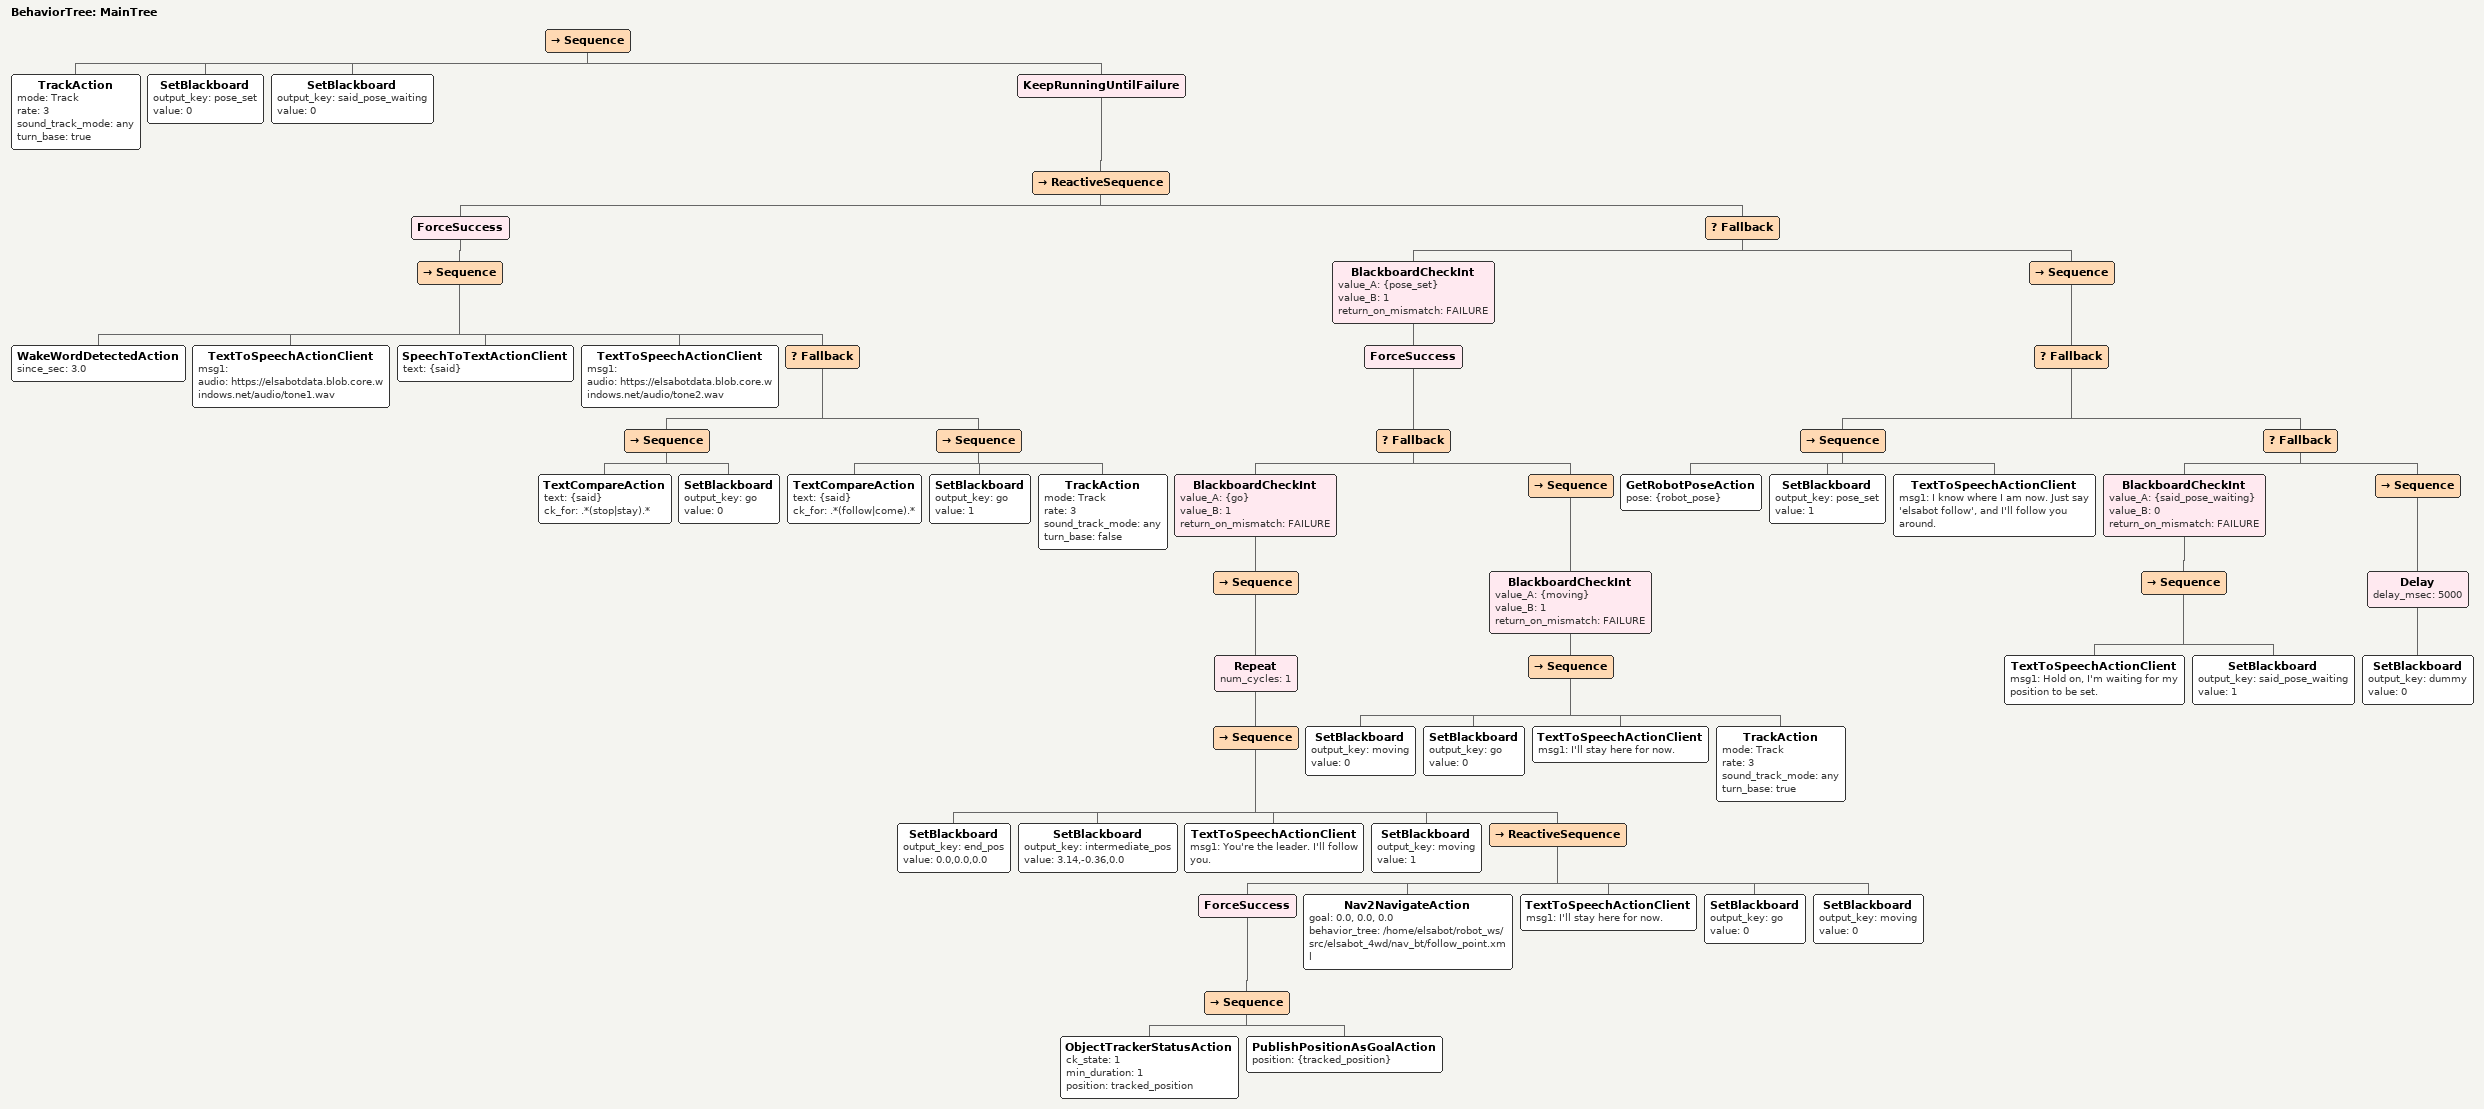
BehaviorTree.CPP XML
<root BTCPP_format="4" main_tree_to_execute = "MainTree">
    <BehaviorTree ID="MainTree">
        <Sequence>
			<TrackAction mode="Track" rate="3" sound_track_mode="any" turn_base="true"/>
            <SetBlackboard output_key="pose_set" value="0" />
            <SetBlackboard output_key="said_pose_waiting" value="0" />

            <KeepRunningUntilFailure>
                <ReactiveSequence>
                    <ForceSuccess>
                        <Sequence>
                            <WakeWordDetectedAction since_sec="3.0" />
							<TextToSpeechActionClient msg1="" audio="https://elsabotdata.blob.core.windows.net/audio/tone1.wav"/>
                            <SpeechToTextActionClient text="{said}" />
							<TextToSpeechActionClient msg1="" audio="https://elsabotdata.blob.core.windows.net/audio/tone2.wav"/>
                            <Fallback>
                                <Sequence>
                                    <TextCompareAction text="{said}" ck_for=".*(stop|stay).*" />
                                    <SetBlackboard output_key="go" value="0" />
                                </Sequence>
                                <Sequence>
                                    <TextCompareAction text="{said}" ck_for=".*(follow|come).*" />
                                    <SetBlackboard output_key="go" value="1" />
									<!-- Turn off base turn to sound -->
									<TrackAction mode="Track" rate="3" sound_track_mode="any" turn_base="false"/>
                                </Sequence>
                            </Fallback>
                        </Sequence>
                    </ForceSuccess>
                    <Fallback>
                        <BlackboardCheckInt value_A="{pose_set}" value_B="1" return_on_mismatch="FAILURE">
                            <ForceSuccess>
                                <Fallback>
                                    <BlackboardCheckInt value_A="{go}" value_B="1" return_on_mismatch="FAILURE" >
                                        <Sequence>
                                            <Repeat num_cycles="1">
                                                <Sequence>
                                                    <SetBlackboard output_key="end_pos" value="0.0,0.0,0.0" />
                                                    <SetBlackboard output_key="intermediate_pos" value="3.14,-0.36,0.0" />
                                                    <TextToSpeechActionClient msg1="You're the leader.  I'll follow you." />
                                                    <SetBlackboard output_key="moving" value="1" />
                                                    <ReactiveSequence>
                                                        <ForceSuccess>
                                                            <Sequence>
            											        <ObjectTrackerStatusAction ck_state="1" min_duration="1" position="tracked_position" />
                                                                <PublishPositionAsGoalAction position="{tracked_position}"/>
                                                            </Sequence>
                                                        </ForceSuccess>
								                    	<Nav2NavigateAction goal="0.0, 0.0, 0.0" behavior_tree="/home/elsabot/robot_ws/src/elsabot_4wd/nav_bt/follow_point.xml" />
                                                        <TextToSpeechActionClient msg1="I'll stay here for now." />
                                                        <SetBlackboard output_key="go" value="0" />
                                                        <SetBlackboard output_key="moving" value="0" />
                                                    </ReactiveSequence>
                                                </Sequence>
                                            </Repeat>
                                        </Sequence>
                                    </BlackboardCheckInt>
                                    <Sequence>
                                        <BlackboardCheckInt value_A="{moving}" value_B="1" return_on_mismatch="FAILURE">
                                            <Sequence>
                                                <SetBlackboard output_key="moving" value="0" />
                                                <SetBlackboard output_key="go" value="0" />
												<TextToSpeechActionClient msg1="I'll stay here for now." />
												<!-- Turn on base turn to sound -->
												<TrackAction mode="Track" rate="3" sound_track_mode="any" turn_base="true"/>
                                            </Sequence>
                                        </BlackboardCheckInt>
                                    </Sequence>
                                </Fallback>
                            </ForceSuccess>
                        </BlackboardCheckInt>
                        <Sequence>
                            <Fallback>
                                <Sequence>
                                    <GetRobotPoseAction pose="{robot_pose}" />
                                    <SetBlackboard output_key="pose_set" value="1" />
                                    <TextToSpeechActionClient msg1="I know where I am now.  Just say 'elsabot follow', and I'll follow you around." />
                                </Sequence>
                                <Fallback>
                                    <BlackboardCheckInt value_A="{said_pose_waiting}" value_B="0" return_on_mismatch="FAILURE">
                                        <Sequence>
                                            <TextToSpeechActionClient msg1="Hold on, I'm waiting for my position to be set." />
                                            <SetBlackboard output_key="said_pose_waiting" value="1" />
                                        </Sequence>
                                    </BlackboardCheckInt>
                                    <Sequence>
                                        <Delay delay_msec="5000">
                                            <SetBlackboard output_key="dummy" value="0" />
                                        </Delay>
                                    </Sequence>
                                </Fallback>
                            </Fallback>
                        </Sequence>
                    </Fallback>
                </ReactiveSequence>
            </KeepRunningUntilFailure>
        </Sequence>
    </BehaviorTree>
</root>
